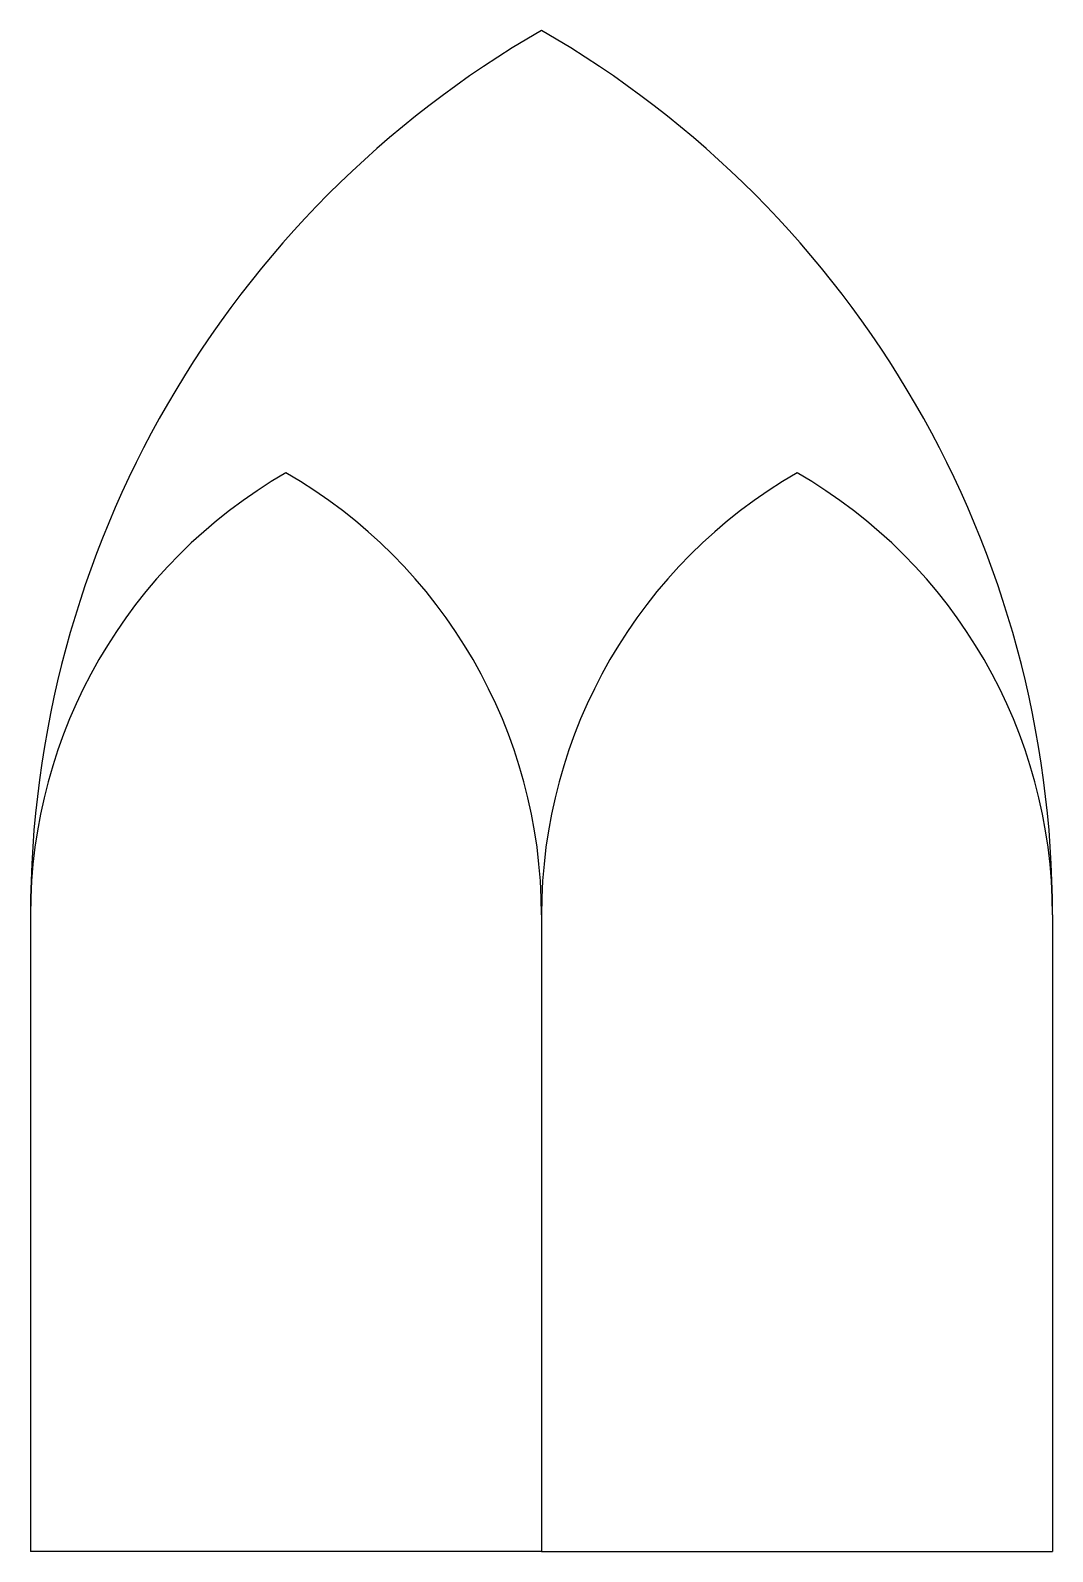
# Model space of a CAD drawing. Extents: x -27 to 27, y -33.7 to 46.8.
import ezdxf

# ---------------------------------------------------------------- set-up
doc = ezdxf.new("R2010")
doc.units = 0
doc.layers.add('MODELSKETCH_VISIBLE', color=7, linetype='CONTINUOUS')

msp = doc.modelspace()

# ---------------------------------------------------------------- linework, layer by layer
at = {"layer": 'MODELSKETCH_VISIBLE'}
for p, q in [((-27.047, 0), (-27.047, -33.715)), ((0, 0), (0, -33.715)), ((27.047, 0), (27.047, -33.715)), ((0, -33.715), (-27.047, -33.715)), ((0, -33.715), (27.047, -33.715))]:
    msp.add_line(p, q, dxfattribs=at)
for centre, radius, start, end in [((27.047, 0), 54.093, 120, 180), ((-27.047, 0), 54.093, 0, 60), ((0, 0), 27.047, 120, 180), ((-27.047, 0), 27.047, 0, 60), ((27.047, 0), 27.047, 120, 180), ((0, 0), 27.047, 0, 60)]:
    msp.add_arc(centre, radius, start, end, dxfattribs=at)

doc.saveas('drawing.dxf')
